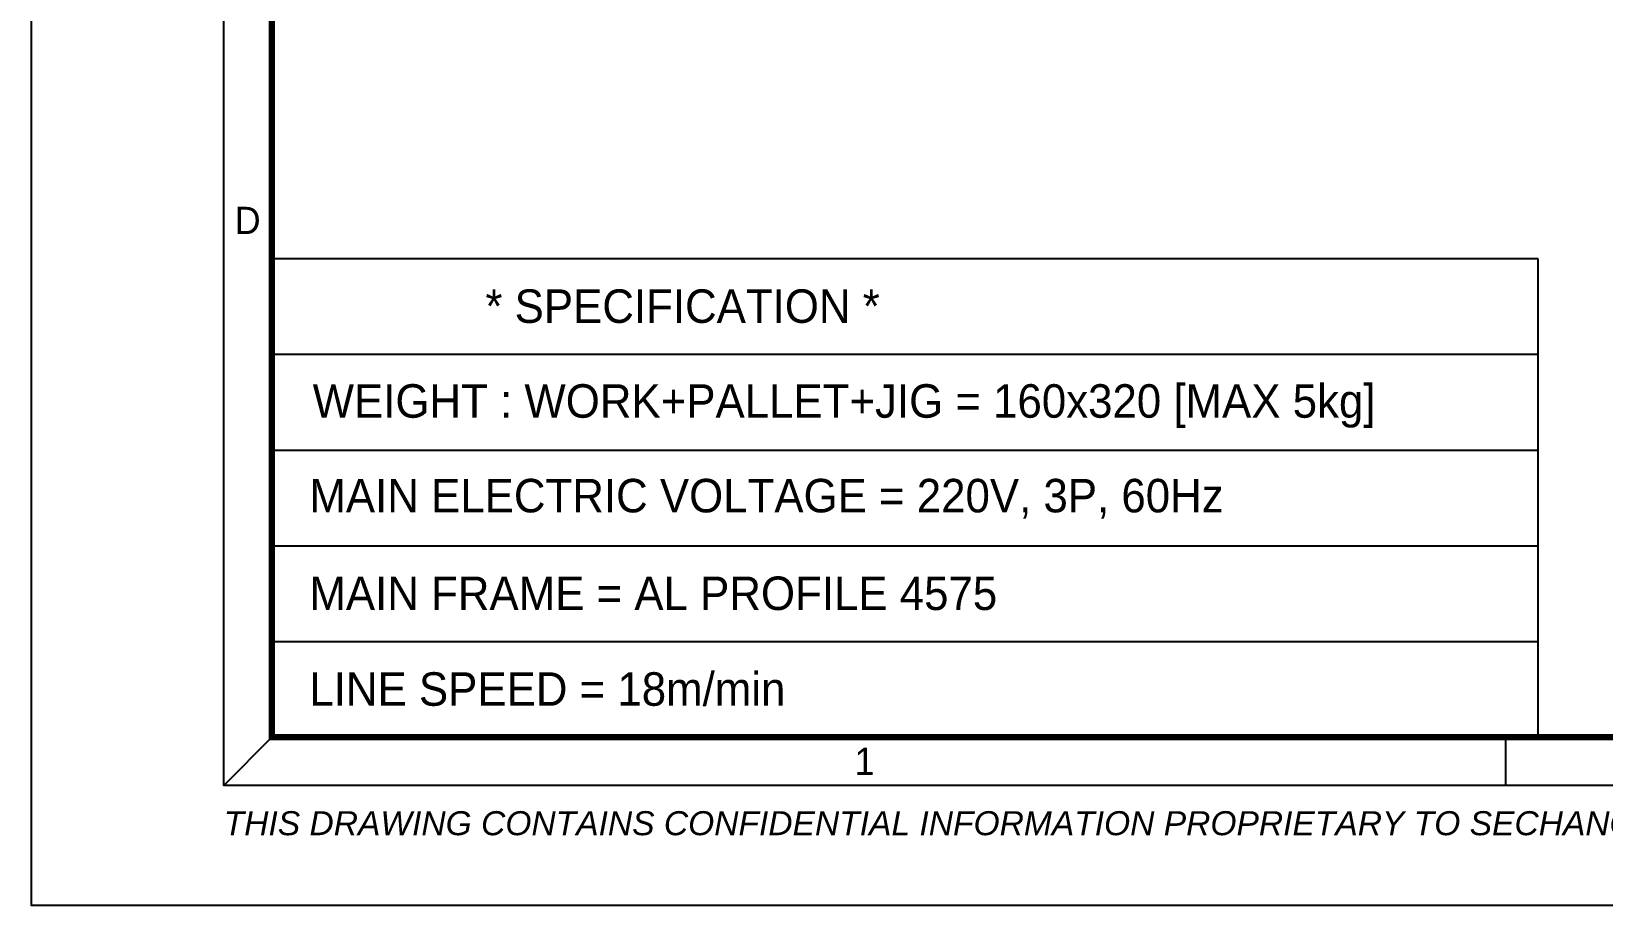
# Model space of a CAD drawing. Header units: inches. Extents: x 0 to 23821, y 0 to 11279.
# Drawn here: x 0 to 2942, y 0 to 1636 of the extents above; entities that cross this region are included whole.
import ezdxf

# ---------------------------------------------------------------- set-up
doc = ezdxf.new("R2010")
doc.units = ezdxf.units.IN
doc.header["$LTSCALE"] = 10
doc.header["$MEASUREMENT"] = 0
doc.layers.add('D', color=3, linetype='Continuous')
doc.styles.add('SCI', font='')
doc.styles.get('SCI').set_extended_font_data('Gulim')

# ---------------------------------------------------------------- blocks, each defined once
blk = doc.blocks.new('A$C82e70aa9')
at = {"color": 2}
for p, q in [((15, -286.5), (12, -289.5)), ((92, -286.5), (92, -289.5))]:
    blk.add_line(p, q, dxfattribs=at)
at = {"color": 1}
blk.add_lwpolyline([(0, 0), (420, 0), (420, -297), (0, -297)], close=True, dxfattribs=at)
at = {"color": 2}
blk.add_lwpolyline([(12, -7.5), (412, -7.5), (412, -289.5), (12, -289.5)], close=True, dxfattribs=at)
at = {"const_width": 0.4}
blk.add_lwpolyline([(15, -10.5), (409, -10.5), (409, -286.5), (15, -286.5)], close=True, dxfattribs=at)
at = {"color": 2, "char_height": 1.7, "attachment_point": 5, "style": 'SCI'}
for s, insert, width in [('D', (13.5, -254.25), 3), ('1', (52, -288), 80)]:
    blk.add_mtext(s, dxfattribs=dict(at, insert=insert, width=width))
at = {"color": 3, "insert": (12, -292), "char_height": 1.5, "width": 400.02378, "attachment_point": 4, "style": 'SCI'}
blk.add_mtext('{\\fArial|b0|i1|c0|p34;THIS DRAWING CONTAINS CONFIDENTIAL INFORMATION PROPRIETARY TO SECHANG INTERNATIONAL Co., Ltd.   IT MUST NOT BE REPRODUCED OR DISCLOSED TO OTHERS OR USED IN  ANY OTHER WAY IN WHOLE OR PART EXCEPT AN AUTHORIZED IN WRITING BY SECHANG INTERNATIONAL Co., Ltd.  }', dxfattribs=at)

msp = doc.modelspace()

# ---------------------------------------------------------------- linework, layer by layer
for p, q in [((2820.77390803, 1210.7952, 227228.55083111), (450, 1210.7952)), ((450, 1031.63616), (450, 1210.7952)), ((2820.77390803, 942.05664, 227228.55083111), (2820.77390803, 1210.7952, 227228.55083111)), ((2820.77390803, 1031.63616, 227228.55083111), (450, 1031.63616)), ((450, 1031.63616), (450, 315)), ((2820.77390803, 315, 227228.55083111), (2820.77390803, 1031.63616, 227228.55083111)), ((450, 315), (2820.77390803, 315, 227228.55083111))]:
    msp.add_line(p, q)
at = {"layer": 'D'}
for p, q in [((450, 852.47712), (2820.77390803, 852.47712, 227228.55083111)), ((450, 673.31808), (2820.77390803, 673.31808, 227228.55083111)), ((450, 494.15904), (2820.77390803, 494.15904, 227228.55083111))]:
    msp.add_line(p, q, dxfattribs=at)

# ---------------------------------------------------------------- block references
at = {"xscale": 30, "yscale": 30, "zscale": 30}
msp.add_blockref('A$C82e70aa9', (0, 8910), dxfattribs=at)

# ---------------------------------------------------------------- texts
at = {"style": 'SCI'}
for s, p in [('* SPECIFICATION *', (849.99551028, 1090.65606213, 681685.65249334)), ('WEIGHT : WORK+PALLET+JIG = 160x320 [MAX 5kg]', (526.54516308, 913.12519849, 227228.55083111)), ('MAIN ELECTRIC VOLTAGE = 220V, 3P, 60Hz', (520.36644252, 735.97006786, 227228.55083111)), ('MAIN FRAME = AL PROFILE 4575', (520.36644252, 553.17894213, 227228.55083111)), ('LINE SPEED = 18m/min', (520.36644252, 373.97815401, 227228.55083111))]:
    msp.add_text(s, height=62.705664, dxfattribs=at).set_placement(p)

doc.saveas('drawing.dxf')
